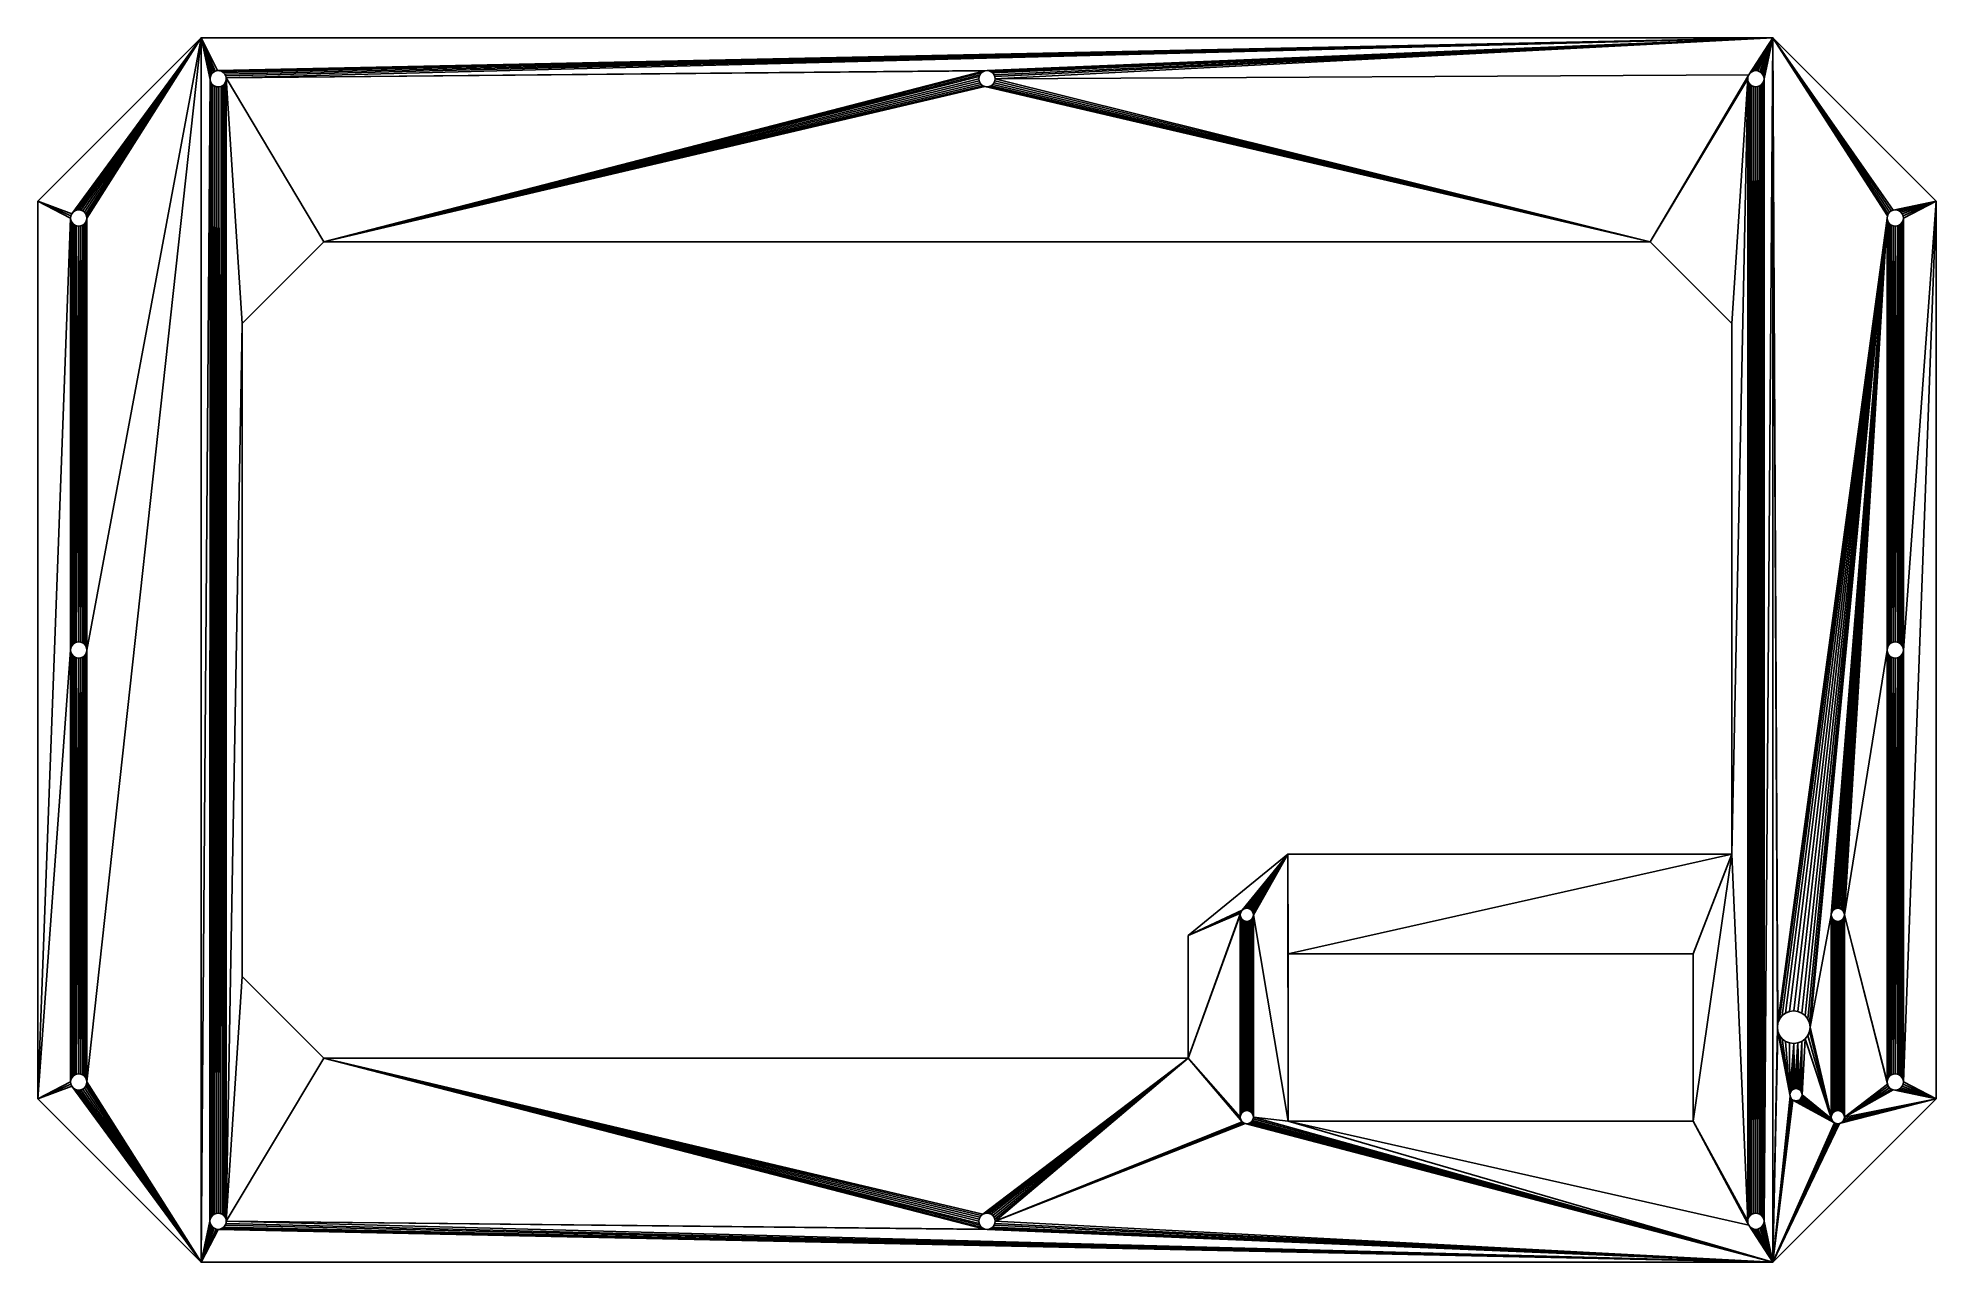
# Model space of a CAD drawing. Extents: x -40 to 425, y 0 to 300.
import ezdxf

# ---------------------------------------------------------------- set-up
doc = ezdxf.new("R2010")
doc.units = 0
doc.header["$MEASUREMENT"] = 0
doc.layers.add('Layer0', color=7, linetype='Continuous')

msp = doc.modelspace()

# ---------------------------------------------------------------- meshes
at = {"layer": 'Layer0'}
mesh = msp.add_polyface(dxfattribs=at)
corners = [(-32, 44.14, 0), (-31.93, 149.48, 0), (-32, 150, 0), (-31.93, 44.66, 0), (-31.73, 149, 0), (-31.73, 45.14, 0), (-31.41, 148.59, 0), (-31.41, 45.56, 0), (-31, 148.27, 0), (-31, 45.87, 0), (-30.52, 148.07, 0), (-30.52, 46.07, 0), (-30, 148, 0), (-30, 46.14, 0), (-29.48, 148.07, 0), (-29.48, 46.07, 0), (-29, 148.27, 0), (-29, 45.87, 0), (-28.59, 148.59, 0), (-28.59, 45.56, 0), (-28.27, 149, 0), (-28.27, 45.14, 0), (-28.07, 149.48, 0), (-28.07, 44.66, 0), (-28, 150, 0), (-28, 44.14, 0), (2.21, 10.52, 0), (2.15, 289.81, 0), (2.14, 10, 0), (2.27, 289.3, 0), (2.41, 11, 0), (2.52, 288.84, 0), (2.73, 11.41, 0), (2.74, 288.6, 0), (3.14, 11.73, 0), (3.32, 288.18, 0), (3.62, 11.93, 0), (3.82, 288.03, 0), (4.14, 12, 0), (4.34, 288.01, 0), (4.66, 11.93, 0), (4.85, 288.13, 0), (5.14, 11.73, 0), (5.31, 288.37, 0), (5.56, 11.41, 0), (5.69, 288.73, 0), (5.87, 11, 0), (5.96, 289.17, 0), (6.07, 10.52, 0), (6.12, 289.67, 0), (6.14, 10, 0), (0, 300, 0), (-40, 40, 0), (-32, 255.86, 0), (-31.93, 43.62, 0), (-31.73, 43.14, 0), (0, 0), (-31.41, 42.73, 0), (-31, 42.41, 0), (-30.52, 42.21, 0), (-30, 42.14, 0), (-29.48, 42.21, 0), (-29, 42.41, 0), (-28.59, 42.73, 0), (-28.27, 43.14, 0), (-28.07, 43.62, 0), (2.21, 9.48, 0), (2.41, 9, 0), (2.73, 8.59, 0), (3.14, 8.27, 0), (3.62, 8.07, 0), (4.14, 8, 0), (10, 70, 0), (10, 230, 0)]
mesh.append_faces([[corners[k] for k in face] for face in [(1, 3, 4), (4, 5, 6), (6, 7, 8), (8, 9, 10), (10, 11, 12), (12, 13, 14), (14, 15, 16), (16, 17, 18), (18, 19, 20), (20, 21, 22), (22, 23, 24), (26, 27, 28), (0, 52, 54), (54, 52, 55), (55, 56, 57), (57, 56, 58), (58, 56, 59), (59, 56, 60), (60, 56, 61), (61, 56, 62), (62, 56, 63), (63, 56, 64), (64, 56, 65), (65, 56, 25), (66, 56, 67), (67, 56, 68), (68, 56, 69), (69, 56, 70), (70, 56, 71)]], dxfattribs={"vtx0": -1, "vtx1": -1})
mesh.append_faces([[corners[k] for k in face] for face in [(51, 24, 25), (52, 2, 53), (2, 52, 0), (25, 56, 51), (27, 56, 28)]], dxfattribs={"vtx0": -1, "vtx1": -1, "vtx2": -1})
mesh.append_faces([[corners[k] for k in face] for face in [(0, 1, 2), (1, 0, 3), (4, 3, 5), (6, 5, 7), (8, 7, 9), (10, 9, 11), (12, 11, 13), (14, 13, 15), (16, 15, 17), (18, 17, 19), (20, 19, 21), (22, 21, 23), (24, 23, 25), (29, 26, 30), (31, 30, 32), (33, 32, 34), (35, 34, 36), (37, 36, 38), (39, 38, 40), (41, 40, 42), (43, 42, 44), (45, 44, 46), (47, 46, 48), (49, 48, 50), (55, 52, 56), (56, 66, 28), (50, 72, 73)]], dxfattribs={"vtx0": -1, "vtx2": -1})
mesh = msp.add_polyface(dxfattribs=at)
corners = [(-32, 150, 0), (-31.93, 255.34, 0), (-32, 255.86, 0), (-31.93, 150.52, 0), (-31.73, 254.86, 0), (-31.73, 151, 0), (-31.41, 254.44, 0), (-31.41, 151.41, 0), (-31, 254.13, 0), (-31, 151.73, 0), (-30.52, 253.93, 0), (-30.52, 151.93, 0), (-30, 253.86, 0), (-30, 152, 0), (-29.48, 253.93, 0), (-29.48, 151.93, 0), (-29, 254.13, 0), (-29, 151.73, 0), (-28.59, 254.44, 0), (-28.59, 151.41, 0), (-28.27, 254.86, 0), (-28.27, 151, 0), (-28.07, 255.34, 0), (-28.07, 150.52, 0), (-28, 255.86, 0), (-28, 150, 0), (2.15, 289.81, 0), (2.21, 10.52, 0), (2.27, 289.3, 0), (2.41, 11, 0), (2.52, 288.84, 0), (2.73, 11.41, 0), (2.74, 288.6, 0), (3.14, 11.73, 0), (2.87, 288.45, 0), (3.32, 288.18, 0), (3.62, 11.93, 0), (3.82, 288.03, 0), (4.14, 12, 0), (4.34, 288.01, 0), (4.66, 11.93, 0), (4.85, 288.13, 0), (5.14, 11.73, 0), (5.31, 288.37, 0), (5.56, 11.41, 0), (5.69, 288.73, 0), (5.87, 11, 0), (5.96, 289.17, 0), (6.07, 10.52, 0), (6.12, 289.67, 0), (6.14, 10, 0), (6.13, 290, 0), (6.13, 290.19, 0), (-40, 260, 0), (-31.73, 256.86, 0), (0, 300, 0), (-31.93, 256.38, 0), (-40, 40, 0), (-31.41, 257.27, 0), (-31, 257.59, 0), (-30.52, 257.79, 0), (-30, 257.86, 0), (-29.48, 257.79, 0), (-29, 257.59, 0), (-28.59, 257.27, 0), (-28.27, 256.86, 0), (-28.07, 256.38, 0), (0, 0), (2.17, 290.33, 0), (2.32, 290.83, 0), (2.6, 291.27, 0), (2.98, 291.63, 0), (3.44, 291.87, 0), (3.95, 291.99, 0), (30, 250, 0), (10, 230, 0)]
mesh.append_faces([[corners[k] for k in face] for face in [(1, 3, 4), (4, 5, 6), (6, 7, 8), (8, 9, 10), (10, 11, 12), (12, 13, 14), (14, 15, 16), (16, 17, 18), (18, 19, 20), (20, 21, 22), (22, 23, 24), (26, 27, 28), (28, 29, 30), (30, 31, 32), (32, 33, 34), (34, 33, 35), (35, 36, 37), (37, 38, 39), (39, 40, 41), (41, 42, 43), (43, 44, 45), (45, 46, 47), (47, 48, 49), (49, 50, 51), (51, 50, 52), (53, 54, 55), (54, 53, 56), (56, 53, 2), (74, 52, 75)]], dxfattribs={"vtx0": -1, "vtx1": -1})
mesh.append_faces([[corners[k] for k in face] for face in [(55, 24, 25), (55, 67, 26), (75, 52, 50)]], dxfattribs={"vtx0": -1, "vtx1": -1, "vtx2": -1})
mesh.append_faces([[corners[k] for k in face] for face in [(0, 1, 2), (1, 0, 3), (4, 3, 5), (6, 5, 7), (8, 7, 9), (10, 9, 11), (12, 11, 13), (14, 13, 15), (16, 15, 17), (18, 17, 19), (20, 19, 21), (22, 21, 23), (24, 23, 25), (2, 53, 57), (55, 54, 58), (55, 58, 59), (55, 59, 60), (55, 60, 61), (55, 61, 62), (55, 62, 63), (55, 63, 64), (55, 64, 65), (55, 65, 66), (55, 66, 24), (55, 26, 68), (55, 68, 69), (55, 69, 70), (55, 70, 71), (55, 71, 72), (55, 72, 73)]], dxfattribs={"vtx0": -1, "vtx2": -1})
mesh = msp.add_polyface(dxfattribs=at)
corners = [(0, 300, 0), (3.95, 291.99, 0), (385, 300, 0), (4.47, 291.97, 0), (4.97, 291.82, 0), (5.41, 291.55, 0), (5.77, 291.16, 0), (6.01, 290.7, 0), (6.13, 290.19, 0), (192.5, 292, 0), (191.98, 291.93, 0), (30, 250, 0), (191.5, 291.73, 0), (191.09, 291.41, 0), (190.77, 291, 0), (190.57, 290.52, 0), (190.5, 290, 0), (193.02, 291.93, 0), (193.5, 291.73, 0), (193.91, 291.41, 0), (194.23, 291, 0), (194.43, 290.52, 0), (194.5, 290, 0), (190.57, 289.48, 0), (190.77, 289, 0), (191.09, 288.59, 0), (191.5, 288.27, 0), (191.98, 288.07, 0), (355, 250, 0), (192.5, 288, 0), (193.02, 288.07, 0), (193.5, 288.27, 0), (193.91, 288.59, 0), (194.23, 289, 0), (194.43, 289.48, 0), (241.8, 80, 0), (255.02, 86.23, 0), (266.22, 100, 0), (254.76, 85.9, 0), (254.6, 85.51, 0), (241.8, 50, 0), (254.55, 85.1, 0), (255.35, 86.49, 0), (255.74, 86.65, 0), (256.15, 86.7, 0), (256.56, 86.65, 0), (256.95, 86.49, 0), (257.28, 86.23, 0), (257.54, 85.9, 0), (257.7, 85.51, 0), (257.75, 85.1, 0), (254.6, 35.92, 0), (254.6, 84.69, 0), (254.76, 36.31, 0), (254.76, 84.3, 0), (255.02, 36.64, 0), (255.02, 83.97, 0), (255.35, 36.89, 0), (255.35, 83.71, 0), (255.74, 37.05, 0), (255.74, 83.55, 0), (256.15, 37.11, 0), (256.15, 83.5, 0), (256.56, 37.05, 0), (256.56, 83.55, 0), (256.95, 36.89, 0), (256.95, 83.71, 0), (257.28, 36.64, 0), (257.28, 83.97, 0), (257.54, 36.31, 0), (257.54, 84.3, 0), (257.7, 35.92, 0), (257.7, 84.69, 0), (257.75, 35.51, 0), (266.3, 34.5, 0), (266.3, 75.5, 0)]
mesh.append_faces([[corners[k] for k in face] for face in [(0, 1, 2), (9, 8, 10), (10, 11, 12), (12, 11, 13), (13, 11, 14), (14, 11, 15), (15, 11, 16), (23, 11, 24), (24, 11, 25), (25, 11, 26), (26, 11, 27), (27, 28, 29), (29, 28, 30), (30, 28, 31), (31, 28, 32), (32, 28, 33), (33, 28, 34), (34, 28, 22), (35, 36, 37), (36, 35, 38), (38, 35, 39), (39, 40, 41), (41, 51, 52), (52, 53, 54), (54, 55, 56), (56, 57, 58), (58, 59, 60), (60, 61, 62), (62, 63, 64), (64, 65, 66), (66, 67, 68), (68, 69, 70), (70, 71, 72), (72, 73, 50)]], dxfattribs={"vtx0": -1, "vtx1": -1})
mesh.append_faces([[corners[k] for k in face] for face in [(2, 8, 9), (10, 8, 11), (50, 74, 37)]], dxfattribs={"vtx0": -1, "vtx1": -1, "vtx2": -1})
mesh.append_faces([[corners[k] for k in face] for face in [(2, 1, 3), (2, 3, 4), (2, 4, 5), (2, 5, 6), (2, 6, 7), (2, 7, 8), (2, 9, 17), (2, 17, 18), (2, 18, 19), (2, 19, 20), (2, 20, 21), (2, 21, 22), (11, 23, 16), (27, 11, 28), (39, 35, 40), (37, 36, 42), (37, 42, 43), (37, 43, 44), (37, 44, 45), (37, 45, 46), (37, 46, 47), (37, 47, 48), (37, 48, 49), (37, 49, 50), (37, 74, 75)]], dxfattribs={"vtx0": -1, "vtx2": -1})
mesh = msp.add_polyface(dxfattribs=at)
corners = [(378.86, 10, 0), (378.93, 289.48, 0), (378.86, 290, 0), (378.93, 10.52, 0), (379.13, 289, 0), (379.13, 11, 0), (379.44, 288.59, 0), (379.44, 11.41, 0), (379.86, 288.27, 0), (379.86, 11.73, 0), (380.34, 288.07, 0), (380.34, 11.93, 0), (380.86, 288, 0), (380.86, 12, 0), (381.38, 288.07, 0), (381.38, 11.93, 0), (381.86, 288.27, 0), (381.86, 11.73, 0), (382.27, 288.59, 0), (382.27, 11.41, 0), (382.59, 289, 0), (382.59, 11, 0), (382.79, 289.48, 0), (382.79, 10.52, 0), (382.86, 290, 0), (385, 300, 0), (194.5, 290, 0), (379.13, 291, 0), (355, 250, 0), (378.93, 290.52, 0), (375, 230, 0), (375, 100, 0), (379.44, 291.41, 0), (379.86, 291.73, 0), (380.34, 291.93, 0), (380.86, 292, 0), (381.38, 291.93, 0), (381.86, 291.73, 0), (382.27, 291.41, 0), (382.59, 291, 0), (382.79, 290.52, 0), (382.86, 10, 0), (413, 150, 0), (413.07, 255.34, 0), (413, 255.86, 0), (413.07, 150.52, 0), (413.27, 254.86, 0), (413.27, 151, 0), (413.59, 254.44, 0), (413.59, 151.41, 0), (414, 254.13, 0), (414, 151.73, 0), (414.48, 253.93, 0), (414.48, 151.93, 0), (415, 253.86, 0), (415, 152, 0), (415.52, 253.93, 0), (415.52, 151.93, 0), (416, 254.13, 0), (416, 151.73, 0), (416.41, 254.44, 0), (416.41, 151.41, 0), (416.73, 254.86, 0), (416.73, 151, 0), (416.93, 255.34, 0), (416.93, 150.52, 0), (417, 255.86, 0), (386.27, 58.59, 0), (413.07, 256.38, 0), (413.27, 256.86, 0), (413.59, 257.27, 0), (414, 257.59, 0), (414.48, 257.79, 0), (425, 260, 0), (386.67, 59.56, 0), (415, 257.86, 0), (415.52, 257.79, 0), (416, 257.59, 0), (416.41, 257.27, 0), (416.73, 256.86, 0), (416.93, 256.38, 0), (417, 150, 0)]
mesh.append_faces([[corners[k] for k in face] for face in [(1, 3, 4), (4, 5, 6), (6, 7, 8), (8, 9, 10), (10, 11, 12), (12, 13, 14), (14, 15, 16), (16, 17, 18), (18, 19, 20), (20, 21, 22), (22, 23, 24), (27, 28, 29), (29, 28, 2), (43, 45, 46), (46, 47, 48), (48, 49, 50), (50, 51, 52), (52, 53, 54), (54, 55, 56), (56, 57, 58), (58, 59, 60), (60, 61, 62), (62, 63, 64), (64, 65, 66), (25, 72, 73), (68, 74, 44)]], dxfattribs={"vtx0": -1, "vtx1": -1})
mesh.append_faces([[corners[k] for k in face] for face in [(25, 26, 27), (27, 26, 28), (25, 24, 41), (25, 67, 68), (73, 66, 81)]], dxfattribs={"vtx0": -1, "vtx1": -1, "vtx2": -1})
mesh.append_faces([[corners[k] for k in face] for face in [(0, 1, 2), (2, 28, 30), (2, 30, 31), (25, 27, 32), (25, 32, 33), (25, 33, 34), (25, 34, 35), (25, 35, 36), (25, 36, 37), (25, 37, 38), (25, 38, 39), (25, 39, 40), (25, 40, 24), (42, 43, 44), (52, 51, 53), (54, 53, 55), (56, 55, 57), (58, 57, 59), (60, 59, 61), (62, 61, 63), (25, 68, 69), (25, 69, 70), (25, 70, 71), (25, 71, 72), (73, 72, 75), (73, 75, 76), (73, 76, 77), (73, 77, 78), (73, 78, 79), (73, 79, 80), (73, 80, 66)]], dxfattribs={"vtx0": -1, "vtx2": -1})
mesh = msp.add_polyface(dxfattribs=at)
corners = [(378.93, 289.48, 0), (378.86, 10, 0), (378.93, 10.52, 0), (379.13, 289, 0), (379.13, 11, 0), (379.44, 288.59, 0), (379.44, 11.41, 0), (379.86, 288.27, 0), (379.86, 11.73, 0), (380.34, 288.07, 0), (380.34, 11.93, 0), (380.86, 288, 0), (380.86, 12, 0), (381.38, 288.07, 0), (381.38, 11.93, 0), (381.86, 288.27, 0), (381.86, 11.73, 0), (382.27, 288.59, 0), (382.27, 11.41, 0), (382.59, 289, 0), (382.59, 11, 0), (382.79, 289.48, 0), (382.79, 10.52, 0), (382.86, 290, 0), (382.86, 10, 0), (413.07, 255.34, 0), (413, 150, 0), (413.07, 150.52, 0), (413.27, 254.86, 0), (413.27, 151, 0), (413.59, 254.44, 0), (413.59, 151.41, 0), (414, 254.13, 0), (414, 151.73, 0), (416.93, 255.34, 0), (416.73, 151, 0), (416.93, 150.52, 0), (417, 255.86, 0), (417, 150, 0), (413, 44.14, 0), (413.07, 149.48, 0), (413.07, 44.66, 0), (413.27, 149, 0), (413.27, 45.14, 0), (413.59, 148.59, 0), (413.59, 45.56, 0), (414, 148.27, 0), (414, 45.87, 0), (414.48, 148.07, 0), (414.48, 46.07, 0), (415, 148, 0), (415, 46.14, 0), (415.52, 148.07, 0), (415.52, 46.07, 0), (416, 148.27, 0), (416, 45.87, 0), (416.41, 148.59, 0), (416.41, 45.56, 0), (416.73, 149, 0), (416.73, 45.14, 0), (416.93, 149.48, 0), (416.93, 44.66, 0), (402.54, 85.1, 0), (413, 255.86, 0), (417, 44.14, 0), (425, 40, 0), (425, 260, 0), (375, 100, 0), (378.86, 290, 0), (385, 0, 0), (385, 300, 0), (386.14, 57.56, 0), (386.27, 58.59, 0), (413.07, 256.38, 0), (386.67, 59.56, 0), (387.31, 60.39, 0), (388.14, 61.02, 0), (389.1, 61.42, 0), (390.14, 61.56, 0), (391.17, 61.42, 0), (392.14, 61.02, 0), (392.97, 60.39, 0), (393.6, 59.56, 0), (394, 58.59, 0), (394.14, 57.56, 0), (399.34, 85.1, 0), (399.39, 85.51, 0), (399.55, 85.9, 0), (399.81, 86.23, 0), (400.14, 86.49, 0), (400.52, 86.65, 0), (400.94, 86.7, 0), (401.35, 86.65, 0), (401.74, 86.49, 0), (402.07, 86.23, 0), (402.32, 85.9, 0), (402.48, 85.51, 0)]
mesh.append_faces([[corners[k] for k in face] for face in [(40, 41, 42), (42, 43, 44), (44, 45, 46), (46, 47, 48), (48, 49, 50), (50, 51, 52), (52, 53, 54), (54, 55, 56), (56, 57, 58), (58, 59, 60), (60, 61, 38)]], dxfattribs={"vtx0": -1, "vtx1": -1})
mesh.append_faces([[corners[k] for k in face] for face in [(62, 39, 26), (62, 26, 63), (67, 1, 68), (24, 69, 70), (70, 69, 71), (63, 84, 85), (66, 38, 64)]], dxfattribs={"vtx0": -1, "vtx1": -1, "vtx2": -1})
mesh.append_faces([[corners[k] for k in face] for face in [(0, 1, 2), (3, 2, 4), (5, 4, 6), (7, 6, 8), (9, 8, 10), (11, 10, 12), (13, 12, 14), (15, 14, 16), (17, 16, 18), (19, 18, 20), (21, 20, 22), (23, 22, 24), (25, 26, 27), (28, 27, 29), (30, 29, 31), (32, 31, 33), (34, 35, 36), (37, 36, 38), (39, 40, 26), (64, 65, 66), (70, 71, 72), (73, 72, 74), (63, 74, 75), (63, 75, 76), (63, 76, 77), (63, 77, 78), (63, 78, 79), (63, 79, 80), (63, 80, 81), (63, 81, 82), (63, 82, 83), (63, 83, 84), (63, 85, 86), (63, 86, 87), (63, 87, 88), (63, 88, 89), (63, 89, 90), (63, 90, 91), (63, 91, 92), (63, 92, 93), (63, 93, 94), (63, 94, 95), (63, 95, 96), (63, 96, 62)]], dxfattribs={"vtx0": -1, "vtx2": -1})
mesh = msp.add_polyface(dxfattribs=at)
corners = [(399.39, 35.92, 0), (399.34, 85.1, 0), (399.34, 35.51, 0), (399.39, 84.69, 0), (399.55, 36.31, 0), (399.55, 84.3, 0), (399.81, 36.64, 0), (399.81, 83.97, 0), (400.14, 36.89, 0), (400.14, 83.71, 0), (400.52, 37.05, 0), (400.52, 83.55, 0), (400.94, 37.11, 0), (400.94, 83.5, 0), (401.35, 37.05, 0), (401.35, 83.55, 0), (401.74, 36.89, 0), (401.74, 83.71, 0), (402.07, 36.64, 0), (402.07, 83.97, 0), (402.32, 36.31, 0), (402.32, 84.3, 0), (402.48, 35.92, 0), (402.48, 84.69, 0), (402.54, 35.51, 0), (402.54, 85.1, 0), (413.07, 149.48, 0), (413, 44.14, 0), (413.07, 44.66, 0), (413.27, 149, 0), (413.27, 45.14, 0), (413.59, 148.59, 0), (413.59, 45.56, 0), (414, 148.27, 0), (414, 45.87, 0), (414.48, 148.07, 0), (414.48, 46.07, 0), (415, 148, 0), (415, 46.14, 0), (415.52, 148.07, 0), (415.52, 46.07, 0), (416, 148.27, 0), (416, 45.87, 0), (416.41, 148.59, 0), (416.41, 45.56, 0), (416.73, 149, 0), (416.73, 45.14, 0), (416.93, 149.48, 0), (416.93, 44.66, 0), (417, 150, 0), (417, 44.14, 0), (401.35, 33.96, 0), (385, 0, 0), (425, 40, 0), (391.99, 40.26, 0), (400.14, 34.12, 0), (399.81, 34.38, 0), (392.19, 41.01, 0), (399.55, 34.71, 0), (399.39, 35.09, 0), (394, 56.52, 0), (394.14, 57.56, 0), (401.74, 34.12, 0), (402.07, 34.38, 0), (402.32, 34.71, 0), (402.48, 35.09, 0), (414.48, 42.21, 0), (414, 42.41, 0), (413.59, 42.73, 0), (413.27, 43.14, 0), (413.07, 43.62, 0), (415, 42.14, 0), (415.52, 42.21, 0), (416, 42.41, 0), (416.41, 42.73, 0), (416.73, 43.14, 0), (416.93, 43.62, 0)]
mesh.append_faces([[corners[k] for k in face] for face in [(0, 1, 2), (1, 0, 3), (3, 4, 5), (5, 6, 7), (7, 8, 9), (9, 10, 11), (11, 12, 13), (13, 14, 15), (15, 16, 17), (17, 18, 19), (19, 20, 21), (21, 22, 23), (23, 24, 25), (60, 59, 61), (51, 53, 62), (62, 53, 63), (63, 53, 64), (64, 53, 65), (65, 53, 24), (66, 53, 71), (71, 53, 72), (72, 53, 73), (73, 53, 74), (74, 53, 75), (75, 53, 76), (76, 53, 50)]], dxfattribs={"vtx0": -1, "vtx1": -1})
mesh.append_faces([[corners[k] for k in face] for face in [(24, 53, 66), (24, 70, 25), (1, 61, 2)]], dxfattribs={"vtx0": -1, "vtx1": -1, "vtx2": -1})
mesh.append_faces([[corners[k] for k in face] for face in [(3, 0, 4), (5, 4, 6), (7, 6, 8), (9, 8, 10), (11, 10, 12), (13, 12, 14), (15, 14, 16), (17, 16, 18), (19, 18, 20), (21, 20, 22), (23, 22, 24), (26, 27, 28), (29, 28, 30), (31, 30, 32), (33, 32, 34), (35, 34, 36), (37, 36, 38), (39, 38, 40), (41, 40, 42), (43, 42, 44), (45, 44, 46), (47, 46, 48), (49, 48, 50), (51, 52, 53), (54, 55, 56), (57, 56, 58), (57, 58, 59), (61, 59, 2), (24, 66, 67), (24, 67, 68), (24, 68, 69), (24, 69, 70), (25, 70, 27)]], dxfattribs={"vtx0": -1, "vtx2": -1})
mesh = msp.add_polyface(dxfattribs=at)
corners = [(389.19, 41.01, 0), (390.14, 53.56, 0), (389.1, 53.7, 0), (389.24, 41.4, 0), (389.39, 41.76, 0), (389.63, 42.07, 0), (389.94, 42.31, 0), (390.3, 42.46, 0), (391.17, 53.7, 0), (390.69, 42.51, 0), (391.08, 42.46, 0), (391.44, 42.31, 0), (392.14, 54.09, 0), (391.75, 42.07, 0), (391.99, 41.76, 0), (392.14, 41.4, 0), (392.19, 41.01, 0), (392.97, 54.73, 0), (266.3, 75.5, 0), (375, 100, 0), (266.22, 100, 0), (365.5, 75.5, 0), (365.5, 34.5, 0), (385, 0, 0), (386.27, 56.52, 0), (386.14, 57.56, 0), (389.24, 40.62, 0), (389.39, 40.26, 0), (389.63, 39.95, 0), (389.94, 39.71, 0), (400.14, 34.12, 0), (400.52, 33.96, 0), (400.94, 33.91, 0), (401.35, 33.96, 0), (386.67, 55.56, 0), (387.31, 54.73, 0), (388.14, 54.09, 0), (390.3, 39.56, 0), (390.69, 39.51, 0), (391.08, 39.56, 0), (391.44, 39.71, 0), (391.75, 39.95, 0), (391.99, 40.26, 0), (399.81, 34.38, 0), (392.14, 40.62, 0), (399.39, 35.09, 0), (393.6, 55.56, 0), (394, 56.52, 0), (257.7, 35.09, 0), (257.75, 35.51, 0), (266.3, 34.5, 0), (379.13, 9, 0), (378.93, 9.48, 0), (378.86, 10, 0), (379.44, 8.59, 0), (379.86, 8.27, 0), (380.34, 8.07, 0), (380.86, 8, 0), (381.38, 8.07, 0), (381.86, 8.27, 0), (382.27, 8.59, 0), (382.59, 9, 0), (382.79, 9.48, 0), (382.86, 10, 0)]
mesh.append_faces([[corners[k] for k in face] for face in [(1, 7, 8), (8, 11, 12), (12, 16, 17), (26, 23, 27), (27, 23, 28), (28, 23, 29), (30, 23, 31), (31, 23, 32), (32, 23, 33), (24, 26, 34), (34, 26, 35), (35, 0, 36), (36, 0, 2), (29, 30, 37), (37, 30, 38), (38, 30, 39), (39, 30, 40), (40, 30, 41), (41, 30, 42), (42, 43, 44), (44, 43, 16), (17, 45, 46), (46, 45, 47), (48, 23, 49), (50, 51, 22), (51, 23, 54), (54, 23, 55), (55, 23, 56), (56, 23, 57), (57, 23, 58), (58, 23, 59), (59, 23, 60), (60, 23, 61), (61, 23, 62), (62, 23, 63)]], dxfattribs={"vtx0": -1, "vtx1": -1})
mesh.append_faces([[corners[k] for k in face] for face in [(24, 23, 26), (29, 23, 30), (16, 45, 17), (49, 23, 50), (50, 23, 51), (22, 53, 19)]], dxfattribs={"vtx0": -1, "vtx1": -1, "vtx2": -1})
mesh.append_faces([[corners[k] for k in face] for face in [(0, 1, 2), (1, 0, 3), (1, 3, 4), (1, 4, 5), (1, 5, 6), (1, 6, 7), (8, 7, 9), (8, 9, 10), (8, 10, 11), (12, 11, 13), (12, 13, 14), (12, 14, 15), (12, 15, 16), (18, 19, 20), (19, 18, 21), (19, 21, 22), (23, 24, 25), (35, 26, 0), (22, 51, 52), (22, 52, 53)]], dxfattribs={"vtx0": -1, "vtx2": -1})
mesh = msp.add_polyface(dxfattribs=at)
corners = [(254.55, 85.1, 0), (241.8, 50, 0), (254.55, 35.51, 0), (254.6, 35.92, 0), (254.6, 84.69, 0), (254.76, 36.31, 0), (254.76, 84.3, 0), (255.02, 36.64, 0), (255.02, 83.97, 0), (255.35, 36.89, 0), (255.35, 83.71, 0), (255.74, 37.05, 0), (255.74, 83.55, 0), (256.15, 37.11, 0), (256.15, 83.5, 0), (256.56, 37.05, 0), (256.56, 83.55, 0), (256.95, 36.89, 0), (256.95, 83.71, 0), (257.28, 36.64, 0), (257.28, 83.97, 0), (257.54, 36.31, 0), (257.54, 84.3, 0), (257.7, 35.92, 0), (257.7, 84.69, 0), (257.75, 35.51, 0), (30, 50, 0), (191.5, 11.73, 0), (191.09, 11.41, 0), (190.77, 11, 0), (190.57, 10.52, 0), (190.5, 10, 0), (191.98, 11.93, 0), (192.5, 12, 0), (193.02, 11.93, 0), (193.5, 11.73, 0), (193.91, 11.41, 0), (194.23, 11, 0), (194.43, 10.52, 0), (194.5, 10, 0), (4.14, 8, 0), (0, 0), (385, 0, 0), (4.66, 8.07, 0), (5.14, 8.27, 0), (5.56, 8.59, 0), (5.87, 9, 0), (6.07, 9.48, 0), (6.14, 10, 0), (192.5, 8, 0), (191.98, 8.07, 0), (10, 70, 0), (191.5, 8.27, 0), (191.09, 8.59, 0), (190.77, 9, 0), (190.57, 9.48, 0), (193.02, 8.07, 0), (193.5, 8.27, 0), (193.91, 8.59, 0), (194.23, 9, 0), (194.43, 9.48, 0), (255.74, 33.96, 0), (255.35, 34.12, 0), (255.02, 34.38, 0), (254.76, 34.71, 0), (254.6, 35.09, 0), (256.15, 33.91, 0), (256.56, 33.96, 0), (256.95, 34.12, 0), (257.28, 34.38, 0), (257.54, 34.71, 0), (257.7, 35.09, 0), (266.3, 34.5, 0), (257.75, 85.1, 0)]
mesh.append_faces([[corners[k] for k in face] for face in [(3, 0, 2), (26, 27, 1), (27, 26, 28), (28, 26, 29), (29, 26, 30), (30, 26, 31), (40, 42, 43), (43, 42, 44), (44, 42, 45), (45, 42, 46), (46, 42, 47), (47, 42, 48), (49, 42, 56), (56, 42, 57), (57, 42, 58), (58, 42, 59), (59, 42, 60), (60, 42, 39), (61, 42, 66), (66, 42, 67), (67, 42, 68), (68, 42, 69), (69, 42, 70), (70, 42, 71)]], dxfattribs={"vtx0": -1, "vtx1": -1})
mesh.append_faces([[corners[k] for k in face] for face in [(0, 1, 2), (48, 42, 49), (48, 50, 26), (39, 42, 61), (39, 63, 1), (25, 72, 73)]], dxfattribs={"vtx0": -1, "vtx1": -1, "vtx2": -1})
mesh.append_faces([[corners[k] for k in face] for face in [(4, 3, 5), (6, 5, 7), (8, 7, 9), (10, 9, 11), (12, 11, 13), (14, 13, 15), (16, 15, 17), (18, 17, 19), (20, 19, 21), (22, 21, 23), (24, 23, 25), (1, 27, 32), (1, 32, 33), (1, 33, 34), (1, 34, 35), (1, 35, 36), (1, 36, 37), (1, 37, 38), (1, 38, 39), (40, 41, 42), (48, 49, 50), (48, 26, 51), (26, 50, 52), (26, 52, 53), (26, 53, 54), (26, 54, 55), (26, 55, 31), (39, 61, 62), (39, 62, 63), (1, 63, 64), (1, 64, 65), (1, 65, 2)]], dxfattribs={"vtx0": -1, "vtx2": -1})

doc.saveas('drawing.dxf')
